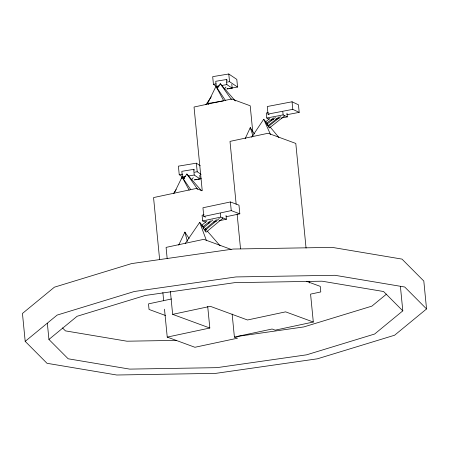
<?xml version="1.0" encoding="UTF-8"?>
<svg xmlns="http://www.w3.org/2000/svg" width="449" height="449" viewBox="0 0 449 449"><rect width="100%" height="100%" fill="white"/><g stroke="black" fill="none" stroke-linecap="round" stroke-linejoin="round"><path stroke-width="0.67" d="M250.216 128.942L250.301 127.589L254.353 133.948M206.854 221.043L201.545 225.482L202.622 227.003L210.362 220.846M202.931 227.059L202.712 226.448M212.871 219.926L203.195 228.013L203.925 229.254L204.581 229.596L216.412 219.707M204.581 229.596L204.48 229.186M219.365 218.41L204.845 230.545L205.575 231.785L206.231 232.122L222.9 218.192L222.429 218.012M181.778 178.343L182.086 176.979L190.623 189.461M245.182 138.646L250.301 127.589L252.989 135.974M178.663 245.126L184.887 232.116L189.119 238.481M208.757 104.303L207.606 103.528L215.986 86.354L225.566 100.643M174.24 193.053L182.086 176.979L189.164 190.168M251.653 137.276L263.709 119.266L265.937 121.943M205.833 104.763L211.294 96.793M217.148 88.257L220.268 83.705L235.338 100.969M173.404 193.654L176.176 189.613M183.299 179.218L186.863 174.021L201.506 190.797M185.241 243.476L199.693 222.367L202.415 225.488M224.337 89.121L225.993 86.971M191.611 179.796L193.255 177.664M25.189 341.363L57.135 315.086L134.296 291.502L235.994 276.938L334.976 275.293L404.729 287.006L426.55 308.946L394.598 335.223L317.437 358.802L215.739 373.366L116.757 375.01L47.01 363.297L25.189 341.363L22.45 313.458L54.402 287.18L131.563 263.597L233.261 249.038L332.243 247.388L401.99 259.101L423.811 281.04L426.55 308.946M48.93 339.444L77.099 316.276L145.134 295.487L234.799 282.646L322.068 281.192L383.564 291.519L402.804 310.86L374.634 334.028L306.605 354.822L216.94 367.658L129.666 369.112L68.169 358.785L48.93 339.444L47.358 323.398M386.527 294.095L371.901 306.123L303.866 326.917L236.965 336.497M269.765 118.542L265.404 121.999L266.352 123.34L273.559 117.863M266.538 123.43L266.341 122.863M275.411 117.47L266.886 124.233L267.705 125.462L268.019 125.658L279.16 116.83M268.019 125.658L267.823 125.097M280.788 116.611L268.367 126.455L269.035 127.544L269.501 127.886L284.615 115.904M269.501 127.886L269.305 127.325M201.545 225.482L202.016 225.656M203.195 228.013L203.666 228.193M204.845 230.545L205.496 230.887M171.479 298.972L148.496 303.872L149.046 309.456L165.507 315.501M170.39 291.339L172.646 314.362L210.334 306.325L247.506 319.985L285.62 311.853L313.312 322.028L310.573 294.123L320.794 291.945L320.249 286.367L306.42 281.282M164.497 309.198L167.236 337.104L209.818 328.023L207.696 306.392M232.144 314.031L234.4 337.053L272.088 329.016L275.198 330.155L313.312 322.028M226.1 216.738L239.828 213.831L238.975 205.159L230.399 201.96L202.948 207.769L203.801 216.44L205.636 217.125M204.093 214.796L202.078 215.223L202.639 220.942L205.782 222.115M203.801 216.44L231.252 210.626L239.828 213.831M202.639 220.942L220.756 217.108L226.414 219.219L226.043 215.408M208.297 223.058L209.638 222.771M213.668 221.918L216.351 221.351M219.033 220.785L226.414 219.219M286.81 114.736L299.197 112.368L298.456 104.797L292.046 101.783L267.267 106.52L268.008 114.091L269.175 114.641M268.322 112.632L266.279 113.025L266.768 118.02L269.187 119.159M268.008 114.091L292.787 109.354L299.197 112.368M266.768 118.02L283.123 114.893L287.354 116.88L286.99 113.137M271 120.012L273.727 119.49M275.77 119.097L279.177 118.446M281.22 118.053L287.354 116.88M231.516 88.06L237.555 87.061L236.803 79.383L228.782 73.99L212.686 76.65L213.438 84.328L218.018 87.409M227.43 80.253L226.369 79.54L215.744 81.297L216.244 86.365L217.832 87.432M213.438 84.328L216.121 83.884M226.852 82.116L229.534 81.673L237.555 87.061M216.244 86.365L219.561 85.815M221.553 85.49L226.868 84.608L232.161 88.167L231.785 84.367M228.833 88.504L230.174 88.285M226.846 89.048L232.161 88.167M207.606 103.528L223.097 100.969M200.282 165.81L196.365 163.178L178.399 166.147L179.241 174.717L184.275 178.101M194.748 170.098L193.671 169.374L181.817 171.333L182.373 176.99L184.517 178.433M179.241 174.717L182.692 174.15M194.439 172.208L197.206 171.754L201.118 174.386M182.373 176.99L185.662 176.446M188.299 176.008L194.226 175.031L200.136 179.005L199.766 175.233M195.096 179.594L196.482 179.37M197.863 179.14L201.315 178.567M194.204 179.982L200.136 179.005M176.502 340.381L126.932 341.206L65.436 330.879L62.473 327.905M284.576 115.937L284.11 115.589M266.925 124.199L267.385 124.547M268.401 126.427L268.721 126.624M231.156 249.419L203.767 239.351L166.079 247.388L167.174 258.551M172.646 314.362L209.818 328.023M234.4 337.053L237.51 338.198L194.922 347.279L167.236 337.104M268.867 126.77L269.17 127.134M203.318 226.526L204.222 227.564M205.131 228.603L206.489 230.163M207.393 231.207L220.077 245.766M266.829 123.015L267.727 124.087M269.956 126.77L278.885 137.489M220.268 83.705L231.426 99.526M186.863 174.021L197.538 189.158M215.986 86.354L223.77 100.857M263.709 119.266L270.483 134.47M199.693 222.367L206.506 240.754M184.887 232.116L187.373 241.382M400.413 286.445L402.804 310.86M292.046 101.783L292.787 109.354M306.061 248.084L295.801 143.439L268.109 133.263L229.995 141.39L236.152 204.177M309.344 281.568L309.479 282.965M282.819 111.773L283.123 114.893M252.798 132.287L250.2 105.779L231.723 98.988L194.035 107.025L202.241 190.741L196.14 188.496L153.552 197.577L159.642 259.668M228.782 73.99L229.534 81.673M226.369 79.54L226.868 84.608M237.111 213.943L240.529 248.825M230.399 201.96L231.252 210.626M220.38 213.292L220.756 217.108M196.365 163.178L197.206 171.754M193.671 169.374L194.226 175.031M162.858 292.456L163.677 300.824M195.051 179.353A1.044 0.977 37.6 0 1 194.883 179.544M227.705 88.273A0.932 0.876 37.6 0 1 227.037 88.846"/></g></svg>
